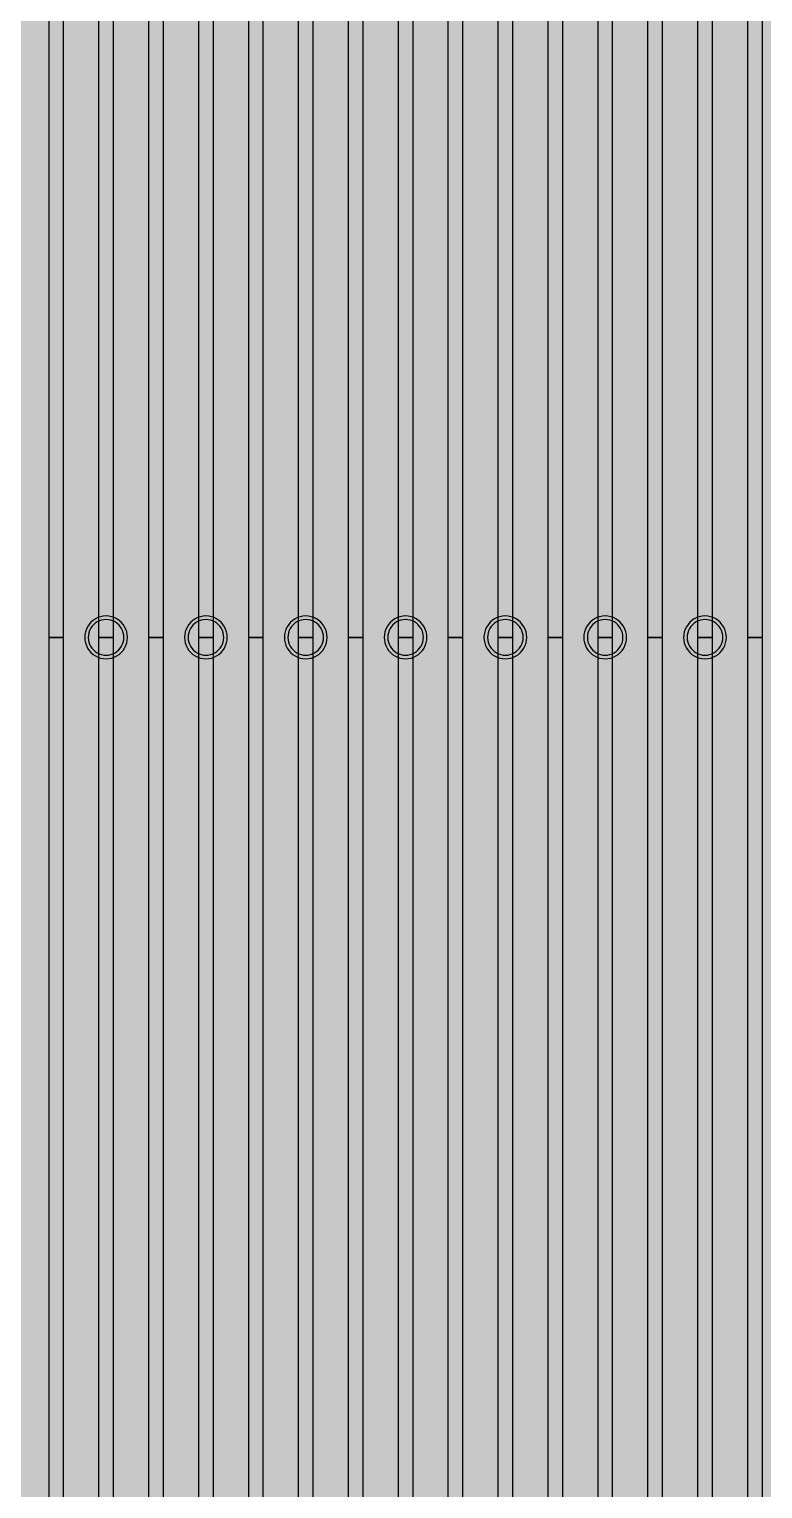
# Model space of a CAD drawing. Header units: metres. Extents: x -7231 to 10969, y -37556 to 1873.
# Drawn here: x 4108.7 to 4211.6, y -16751.3 to -16546.6 of the extents above; entities that cross this region are included whole.
import ezdxf

# ---------------------------------------------------------------- set-up
doc = ezdxf.new("R2010")
doc.units = ezdxf.units.M
for name, color, linetype in [('Metal1', 4, 'CONTINUOUS'), ('Metal2', 3, 'CONTINUOUS'), ('Polyimide', 7, 'CONTINUOUS')]:
    doc.layers.add(name, color=color, linetype=linetype)

msp = doc.modelspace()

# ---------------------------------------------------------------- hatches: boundary and pattern name
at = {"layer": 'Polyimide'}
msp.add_hatch(color=7, dxfattribs=at).paths.add_polyline_path([(4065.69, -468), (4066.67, -501.99), (4068.51, -535.99), (4071.41, -569.99), (4075.54, -603.99), (4081.04, -637.99), (4088.01, -671.99), (4096.52, -705.98), (4106.62, -739.98), (4118.33, -773.98), (4131.63, -807.98), (4146.49, -841.98), (4162.87, -875.98), (4180.68, -909.97), (4199.83, -943.97), (4220.22, -977.97), (4241.73, -1011.97), (4264.21, -1045.97), (4287.52, -1079.96), (4311.51, -1113.96), (4336.01, -1147.96), (4360.86, -1181.96), (4385.88, -1215.96), (4410.89, -1249.96), (4435.74, -1283.95), (4460.24, -1317.95), (4484.23, -1351.95), (4507.54, -1385.95), (4530.02, -1419.95), (4551.53, -1453.94), (4571.92, -1487.94), (4591.07, -1521.94), (4608.88, -1555.94), (4625.26, -1589.94), (4640.12, -1623.94), (4653.42, -1657.93), (4665.13, -1691.93), (4675.23, -1725.93), (4683.74, -1759.93), (4690.71, -1793.93), (4696.21, -1827.93), (4700.34, -1861.92), (4703.24, -1895.92), (4705.08, -1929.92), (4706.06, -1963.92), (4706.44, -1997.92), (4706.5, -2031.91), (4706.5, -4793.02), (4709.95, -4838.39), (4720.22, -4882.71), (4737.08, -4924.98), (4760.13, -4964.2), (4788.85, -4999.49), (4822.58, -5030.03), (4860.53, -5055.12), (4901.85, -5074.18), (4901.85, -5074.18), (4970.68, -5105.23), (5034.7, -5145.26), (5092.76, -5193.54), (5143.8, -5249.19), (5186.89, -5311.2), (5221.24, -5378.44), (5246.23, -5449.69), (5261.41, -5523.66), (5266.5, -5599), (5261.41, -5674.34), (5246.23, -5748.31), (5221.24, -5819.56), (5186.89, -5886.8), (5143.8, -5948.81), (5092.76, -6004.46), (5034.7, -6052.74), (4970.68, -6092.77), (4901.85, -6123.82), (4860.53, -6142.88), (4822.58, -6167.97), (4788.85, -6198.51), (4760.13, -6233.8), (4737.08, -6273.02), (4720.22, -6315.29), (4709.95, -6359.61), (4706.5, -6404.98), (4706.5, -9221.52), (4709.95, -9266.88), (4720.22, -9311.21), (4737.08, -9353.47), (4760.13, -9392.7), (4788.85, -9427.98), (4822.58, -9458.52), (4860.53, -9483.61), (4901.85, -9502.67), (4970.68, -9533.72), (5034.7, -9573.75), (5092.76, -9622.03), (5143.8, -9677.68), (5186.89, -9739.69), (5221.24, -9806.94), (5246.23, -9878.19), (5261.41, -9952.16), (5266.5, -10027.49), (5261.41, -10102.83), (5246.23, -10176.8), (5221.24, -10248.05), (5186.89, -10315.3), (5143.8, -10377.31), (5092.76, -10432.96), (5034.7, -10481.24), (4970.68, -10521.27), (4901.85, -10552.32), (4860.53, -10571.38), (4822.58, -10596.46), (4788.85, -10627), (4760.13, -10662.29), (4737.08, -10701.52), (4720.22, -10743.78), (4709.95, -10788.1), (4706.5, -10833.47), (4706.5, -13650.01), (4709.95, -13695.38), (4720.22, -13739.7), (4737.08, -13781.96), (4760.13, -13821.19), (4788.85, -13856.48), (4822.58, -13887.02), (4860.53, -13912.11), (4901.85, -13931.17), (4970.68, -13962.22), (5034.7, -14002.25), (5092.76, -14050.53), (5143.8, -14106.18), (5186.89, -14168.19), (5221.24, -14235.43), (5246.23, -14306.68), (5261.41, -14380.65), (5266.5, -14455.99), (5261.41, -14531.33), (5246.23, -14605.29), (5221.24, -14676.55), (5186.89, -14743.79), (5143.8, -14805.8), (5092.76, -14861.45), (5034.7, -14909.73), (4970.68, -14949.76), (4901.85, -14980.81), (4860.53, -14999.87), (4822.58, -15024.96), (4788.85, -15055.5), (4760.13, -15090.79), (4737.08, -15130.01), (4720.22, -15172.27), (4709.95, -15216.6), (4706.5, -15261.97), (4706.5, -15455.99), (4720.95, -15750.04), (4764.14, -16041.26), (4835.68, -16326.84), (4934.86, -16604.04), (5060.74, -16870.18), (5212.09, -17122.7), (5387.47, -17359.17), (5585.18, -17577.31), (5803.32, -17775.02), (6039.79, -17950.4), (6292.31, -18101.75), (6558.45, -18227.63), (6835.65, -18326.81), (7121.23, -18398.34), (7412.45, -18441.54), (7706.5, -18455.99), (9969.01, -18455.99), (10047.42, -18459.84), (10125.08, -18471.36), (10201.23, -18490.44), (10275.15, -18516.89), (10346.12, -18550.45), (10413.46, -18590.81), (10476.52, -18637.58), (10534.69, -18690.3), (10587.41, -18748.47), (10634.18, -18811.53), (10674.54, -18878.87), (10708.11, -18949.84), (10734.56, -19023.76), (10753.63, -19099.92), (10765.15, -19177.58), (10769.01, -19255.99), (10769.01, -20895.8), (10730.24, -20951.41), (10694.6, -21009.08), (10662.21, -21068.63), (10633.17, -21129.89), (10607.55, -21192.66), (10585.45, -21256.74), (10566.93, -21321.96), (10552.05, -21388.09), (10540.84, -21454.95), (10533.35, -21522.33), (10529.6, -21590.02), (10529.6, -21657.81), (10533.35, -21725.5), (10540.84, -21792.87), (10552.05, -21859.73), (10566.93, -21925.87), (10585.45, -21991.08), (10607.55, -22055.17), (10633.17, -22117.94), (10662.21, -22179.19), (10694.6, -22238.74), (10730.24, -22296.41), (10769.01, -22352.03), (10769.01, -32454.24), (10728.74, -32510.49), (10691.72, -32568.92), (10658.05, -32629.35), (10627.85, -32691.58), (10601.2, -32755.42), (10578.21, -32820.67), (10558.93, -32887.1), (10543.44, -32954.52), (10531.77, -33022.71), (10523.97, -33091.44), (10520.07, -33160.51), (10520.07, -33229.69), (10523.97, -33298.75), (10531.77, -33367.49), (10543.44, -33435.67), (10558.93, -33503.09), (10578.21, -33569.53), (10601.2, -33634.77), (10627.85, -33698.61), (10658.05, -33760.85), (10691.72, -33821.28), (10728.74, -33879.71), (10769.01, -33935.96), (10769.01, -36556), (10765.15, -36634.41), (10753.63, -36712.07), (10734.56, -36788.23), (10708.11, -36862.15), (10674.54, -36933.12), (10634.18, -37000.46), (10587.41, -37063.51), (10534.69, -37121.69), (10476.52, -37174.41), (10413.46, -37221.18), (10346.12, -37261.54), (10275.15, -37295.1), (10201.23, -37321.55), (10125.08, -37340.63), (10047.42, -37352.15), (9969.01, -37356), (-6231.01, -37356), (-6309.42, -37352.15), (-6387.08, -37340.63), (-6463.23, -37321.55), (-6537.15, -37295.1), (-6608.12, -37261.54), (-6675.46, -37221.18), (-6738.52, -37174.41), (-6796.69, -37121.69), (-6849.41, -37063.51), (-6896.18, -37000.46), (-6936.54, -36933.12), (-6970.11, -36862.15), (-6996.56, -36788.23), (-7015.63, -36712.07), (-7027.15, -36634.41), (-7031.01, -36556), (-7031.01, -33936), (-6990.74, -33879.75), (-6953.7, -33821.31), (-6920.03, -33760.88), (-6889.82, -33698.64), (-6863.18, -33634.8), (-6840.18, -33569.55), (-6820.9, -33503.11), (-6805.4, -33435.69), (-6793.74, -33367.49), (-6785.94, -33298.75), (-6782.03, -33229.68), (-6782.03, -33160.5), (-6785.94, -33091.43), (-6793.74, -33022.69), (-6805.4, -32954.5), (-6820.9, -32887.07), (-6840.18, -32820.63), (-6863.18, -32755.39), (-6889.82, -32691.54), (-6920.03, -32629.3), (-6953.7, -32568.87), (-6990.74, -32510.43), (-7031.01, -32454.18), (-7031.01, -22364.83), (-6990.74, -22308.58), (-6953.7, -22250.14), (-6920.03, -22189.71), (-6889.82, -22127.47), (-6863.18, -22063.62), (-6840.18, -21998.38), (-6820.9, -21931.94), (-6805.4, -21864.51), (-6793.74, -21796.32), (-6785.94, -21727.58), (-6782.03, -21658.51), (-6782.03, -21589.33), (-6785.94, -21520.26), (-6793.74, -21451.52), (-6805.4, -21383.32), (-6820.9, -21315.9), (-6840.18, -21249.46), (-6863.18, -21184.21), (-6889.82, -21120.37), (-6920.03, -21058.13), (-6953.7, -20997.7), (-6990.74, -20939.26), (-7031.01, -20883.01), (-7031.01, -19255.99), (-7027.15, -19177.58), (-7015.63, -19099.92), (-6996.56, -19023.76), (-6970.11, -18949.84), (-6936.54, -18878.87), (-6896.18, -18811.53), (-6849.41, -18748.47), (-6796.69, -18690.3), (-6738.52, -18637.58), (-6675.46, -18590.81), (-6608.12, -18550.45), (-6537.15, -18516.89), (-6463.23, -18490.44), (-6387.08, -18471.36), (-6309.42, -18459.84), (-6231.01, -18455.99), (-3968.5, -18455.99), (-3674.45, -18441.54), (-3383.23, -18398.34), (-3097.65, -18326.81), (-2820.45, -18227.63), (-2554.31, -18101.75), (-2301.79, -17950.4), (-2065.32, -17775.02), (-1847.18, -17577.31), (-1649.47, -17359.17), (-1474.09, -17122.7), (-1322.74, -16870.18), (-1196.86, -16604.04), (-1097.68, -16326.84), (-1026.14, -16041.26), (-982.95, -15750.04), (-968.5, -15455.99), (-968.5, -15261.97), (-971.95, -15216.6), (-982.22, -15172.27), (-999.08, -15130.01), (-1022.13, -15090.79), (-1050.85, -15055.5), (-1084.58, -15024.96), (-1122.53, -14999.87), (-1163.85, -14980.81), (-1232.68, -14949.76), (-1296.7, -14909.73), (-1354.76, -14861.45), (-1405.8, -14805.8), (-1448.89, -14743.79), (-1483.24, -14676.55), (-1508.23, -14605.29), (-1523.41, -14531.33), (-1528.5, -14455.99), (-1523.41, -14380.65), (-1508.23, -14306.68), (-1483.24, -14235.43), (-1448.89, -14168.19), (-1405.8, -14106.18), (-1354.76, -14050.53), (-1296.7, -14002.25), (-1232.68, -13962.22), (-1163.85, -13931.17), (-1122.53, -13912.11), (-1084.58, -13887.02), (-1050.85, -13856.48), (-1022.13, -13821.19), (-999.08, -13781.96), (-982.22, -13739.7), (-971.95, -13695.38), (-968.5, -13650.01), (-968.5, -12309.64), (-971.95, -12264.27), (-982.22, -12219.94), (-999.08, -12177.68), (-1022.13, -12138.46), (-1050.85, -12103.17), (-1084.58, -12072.63), (-1122.53, -12047.54), (-1163.85, -12028.48), (-1232.68, -11997.43), (-1296.7, -11957.4), (-1354.76, -11909.12), (-1405.8, -11853.47), (-1448.89, -11791.46), (-1483.24, -11724.22), (-1508.23, -11652.96), (-1523.41, -11579), (-1528.5, -11503.66), (-1523.41, -11428.32), (-1508.23, -11354.35), (-1483.24, -11283.1), (-1448.89, -11215.86), (-1405.8, -11153.85), (-1354.76, -11098.2), (-1296.7, -11049.92), (-1232.68, -11009.89), (-1163.85, -10978.84), (-1122.53, -10959.78), (-1084.58, -10934.69), (-1050.85, -10904.15), (-1022.13, -10868.86), (-999.08, -10829.63), (-982.22, -10787.37), (-971.95, -10743.05), (-968.5, -10697.68), (-968.5, -9357.31), (-971.95, -9311.94), (-982.22, -9267.62), (-999.08, -9225.35), (-1022.13, -9186.13), (-1050.85, -9150.84), (-1084.58, -9120.3), (-1122.53, -9095.21), (-1163.85, -9076.15), (-1163.85, -9076.15), (-1232.68, -9045.1), (-1296.7, -9005.07), (-1354.76, -8956.79), (-1405.8, -8901.14), (-1448.89, -8839.13), (-1483.24, -8771.89), (-1508.23, -8700.64), (-1523.41, -8626.67), (-1528.5, -8551.33), (-1523.41, -8475.99), (-1508.23, -8402.02), (-1483.24, -8330.77), (-1448.89, -8263.53), (-1405.8, -8201.52), (-1354.76, -8145.87), (-1296.7, -8097.59), (-1232.68, -8057.56), (-1163.85, -8026.51), (-1163.85, -8026.51), (-1122.53, -8007.45), (-1084.58, -7982.36), (-1050.85, -7951.82), (-1022.13, -7916.53), (-999.08, -7877.31), (-982.22, -7835.04), (-971.95, -7790.72), (-968.5, -7745.35), (-968.5, -6404.98), (-971.95, -6359.61), (-982.22, -6315.29), (-999.08, -6273.02), (-1022.13, -6233.8), (-1050.85, -6198.51), (-1084.58, -6167.97), (-1122.53, -6142.88), (-1163.85, -6123.82), (-1163.85, -6123.82), (-1232.68, -6092.77), (-1296.7, -6052.74), (-1354.76, -6004.46), (-1405.8, -5948.81), (-1448.89, -5886.8), (-1483.24, -5819.56), (-1508.23, -5748.31), (-1523.41, -5674.34), (-1528.5, -5599), (-1523.41, -5523.66), (-1508.23, -5449.69), (-1483.24, -5378.44), (-1448.89, -5311.2), (-1405.8, -5249.19), (-1354.76, -5193.54), (-1296.7, -5145.26), (-1232.68, -5105.23), (-1163.85, -5074.18), (-1163.85, -5074.18), (-1122.53, -5055.12), (-1084.58, -5030.03), (-1050.85, -4999.49), (-1022.13, -4964.2), (-999.08, -4924.98), (-982.22, -4882.71), (-971.95, -4838.39), (-968.5, -4793.02), (-968.5, -2031.91), (-968.44, -1997.92), (-968.06, -1963.92), (-967.05, -1929.92), (-965.18, -1895.92), (-962.22, -1861.92), (-958.01, -1827.93), (-952.41, -1793.93), (-945.31, -1759.93), (-936.64, -1725.93), (-926.35, -1691.93), (-914.43, -1657.93), (-900.88, -1623.94), (-885.74, -1589.94), (-869.05, -1555.94), (-850.91, -1521.94), (-831.4, -1487.94), (-810.63, -1453.94), (-788.72, -1419.95), (-765.82, -1385.95), (-742.07, -1351.95), (-717.63, -1317.95), (-692.67, -1283.95), (-667.36, -1249.96), (-641.88, -1215.96), (-616.39, -1181.96), (-591.08, -1147.96), (-566.12, -1113.96), (-541.68, -1079.96), (-517.93, -1045.97), (-495.03, -1011.97), (-473.12, -977.97), (-452.35, -943.97), (-432.84, -909.97), (-414.7, -875.98), (-398.01, -841.98), (-382.87, -807.98), (-369.32, -773.98), (-357.4, -739.98), (-347.11, -705.98), (-338.44, -671.99), (-331.34, -637.99), (-325.74, -603.99), (-321.53, -569.99), (-318.57, -535.99), (-316.7, -501.99), (-315.69, -468), (-315.31, -434), (-315.25, -400), (-315.25, 401), (-315.25, 451), (-315.25, 1644), (-270.25, 1644), (-270.03, 1637.13), (-269.35, 1630.29), (-268.23, 1623.52), (-266.67, 1616.82), (-264.68, 1610.25), (-262.26, 1603.82), (-259.42, 1597.56), (-256.18, 1591.5), (-252.55, 1585.67), (-248.55, 1580.08), (-244.19, 1574.77), (-239.5, 1569.75), (-234.48, 1565.06), (-229.17, 1560.7), (-223.58, 1556.7), (-217.75, 1553.07), (-211.69, 1549.83), (-205.43, 1546.99), (-199, 1544.57), (-192.43, 1542.58), (-185.73, 1541.02), (-178.96, 1539.9), (-172.12, 1539.22), (-165.25, 1539), (-158.38, 1539.22), (-151.54, 1539.9), (-144.77, 1541.02), (-138.07, 1542.58), (-131.5, 1544.57), (-125.07, 1546.99), (-118.81, 1549.83), (-112.75, 1553.07), (-106.92, 1556.7), (-101.33, 1560.7), (-96.02, 1565.06), (-91, 1569.75), (-86.31, 1574.77), (-81.95, 1580.08), (-77.95, 1585.67), (-74.32, 1591.5), (-71.08, 1597.56), (-68.24, 1603.82), (-65.82, 1610.25), (-63.83, 1616.82), (-62.27, 1623.52), (-61.15, 1630.29), (-60.47, 1637.13), (-60.25, 1644), (1853, 1644), (1853, 1573), (3815.25, 1573), (3815.46, 1579.54), (3816.11, 1586.05), (3817.17, 1592.51), (3818.66, 1598.88), (3820.56, 1605.14), (3822.86, 1611.27), (3825.56, 1617.23), (3828.65, 1623), (3832.1, 1628.56), (3835.91, 1633.88), (3840.07, 1638.93), (3844.54, 1643.71), (3849.32, 1648.18), (3854.37, 1652.34), (3859.69, 1656.15), (3865.25, 1659.6), (3871.02, 1662.69), (3876.98, 1665.39), (3883.11, 1667.69), (3889.37, 1669.59), (3895.74, 1671.08), (3902.2, 1672.14), (3908.71, 1672.79), (3915.25, 1673), (3921.79, 1672.79), (3928.3, 1672.14), (3934.76, 1671.08), (3941.13, 1669.59), (3947.39, 1667.69), (3953.52, 1665.39), (3959.48, 1662.69), (3965.25, 1659.6), (3970.81, 1656.15), (3976.13, 1652.34), (3981.18, 1648.18), (3985.96, 1643.71), (3990.43, 1638.93), (3994.59, 1633.88), (3998.4, 1628.56), (4001.85, 1623), (4004.94, 1617.23), (4007.64, 1611.27), (4009.94, 1605.14), (4011.84, 1598.88), (4013.33, 1592.51), (4014.39, 1586.05), (4015.04, 1579.54), (4015.25, 1573), (4065.25, 1573), (4065.25, 451), (4065.25, 401), (4065.25, -400), (4065.31, -434), (4065.69, -468)])

# ---------------------------------------------------------------- linework, layer by layer
at = {"layer": 'Metal1'}
for points in [[(4113.5, -2031.64), (4113.5, -16631.91), (4111.5, -16631.91), (4111.5, -2032.19)], [(4120.5, -2031.64), (4120.5, -16631.91), (4118.5, -16631.91), (4118.5, -2032.19)], [(4127.5, -2031.64), (4127.5, -16631.91), (4125.5, -16631.91), (4125.5, -2032.19)], [(4134.5, -2031.64), (4134.5, -16631.91), (4132.5, -16631.91), (4132.5, -2032.19)], [(4141.5, -2031.64), (4141.5, -16631.91), (4139.5, -16631.91), (4139.5, -2032.19)], [(4148.5, -2031.64), (4148.5, -16631.91), (4146.5, -16631.91), (4146.5, -2032.19)], [(4155.5, -2031.63), (4155.5, -16631.91), (4153.5, -16631.91), (4153.5, -2032.19)], [(4162.5, -2031.63), (4162.5, -16631.91), (4160.5, -16631.91), (4160.5, -2032.19)], [(4169.5, -2031.64), (4169.5, -16631.91), (4167.5, -16631.91), (4167.5, -2032.19)], [(4176.5, -2031.63), (4176.5, -16631.91), (4174.5, -16631.91), (4174.5, -2032.19)], [(4183.5, -2031.63), (4183.5, -16631.91), (4181.5, -16631.91), (4181.5, -2032.2)], [(4190.5, -2031.63), (4190.5, -16631.91), (4188.5, -16631.91), (4188.5, -2032.2)], [(4197.5, -2031.63), (4197.5, -16631.91), (4195.5, -16631.91), (4195.5, -2032.2)], [(4204.5, -2031.63), (4204.5, -16631.91), (4202.5, -16631.91), (4202.5, -2032.2)], [(4211.5, -2031.63), (4211.5, -16631.91), (4209.5, -16631.91), (4209.5, -2032.2)], [(3969.15, -17788.75), (3989.52, -17766.25), (4009.89, -17743.75), (4030.27, -17721.25), (4050.64, -17698.75), (4071.01, -17676.24), (4091.39, -17653.74), (4103.48, -17640.38), (4111.5, -17619.59), (4111.5, -16631.91), (4113.5, -16631.91), (4113.5, -17619.96), (4105.22, -17641.45), (4092.87, -17655.09), (4072.5, -17677.59), (4052.12, -17700.09), (4031.75, -17722.59), (4011.38, -17745.09), (3991, -17767.59), (3970.63, -17790.09)], [(3982.26, -17788.75), (4002.76, -17766.25), (4023.26, -17743.74), (4043.76, -17721.24), (4064.26, -17698.74), (4084.76, -17676.24), (4105.26, -17653.74), (4117.43, -17640.38), (4125.5, -17619.55), (4125.5, -16631.91), (4127.5, -16631.91), (4127.5, -17619.93), (4119.17, -17641.45), (4106.74, -17655.09), (4086.24, -17677.59), (4065.74, -17700.09), (4045.24, -17722.59), (4024.74, -17745.09), (4004.24, -17767.59), (3983.74, -17790.09)], [(3995.37, -17788.74), (4016, -17766.24), (4036.63, -17743.74), (4057.25, -17721.24), (4077.88, -17698.74), (4098.51, -17676.24), (4119.14, -17653.74), (4131.39, -17640.38), (4139.5, -17619.52), (4139.5, -16631.91), (4141.5, -16631.91), (4141.5, -17619.89), (4133.11, -17641.45), (4120.61, -17655.09), (4099.98, -17677.59), (4079.36, -17700.09), (4058.73, -17722.59), (4038.1, -17745.09), (4017.47, -17767.59), (3996.85, -17790.1)], [(4008.49, -17788.74), (4029.24, -17766.24), (4049.99, -17743.74), (4070.75, -17721.24), (4091.5, -17698.74), (4112.26, -17676.24), (4133.01, -17653.74), (4145.34, -17640.38), (4153.5, -17619.48), (4153.5, -16631.91), (4155.5, -16631.91), (4155.5, -17619.86), (4147.06, -17641.45), (4134.48, -17655.09), (4113.73, -17677.59), (4092.97, -17700.09), (4072.22, -17722.6), (4051.46, -17745.1), (4030.71, -17767.6), (4009.96, -17790.1)], [(4021.6, -17788.74), (4042.48, -17766.24), (4063.36, -17743.74), (4084.24, -17721.24), (4105.12, -17698.74), (4126, -17676.24), (4146.89, -17653.74), (4159.29, -17640.37), (4167.5, -17619.45), (4167.5, -16631.91), (4169.5, -16631.91), (4169.5, -17619.83), (4161.01, -17641.46), (4148.35, -17655.1), (4127.47, -17677.6), (4106.59, -17700.1), (4085.71, -17722.6), (4064.83, -17745.1), (4043.94, -17767.6), (4023.06, -17790.1)], [(4034.71, -17788.74), (4055.72, -17766.24), (4076.73, -17743.74), (4097.73, -17721.23), (4118.74, -17698.73), (4139.75, -17676.23), (4160.76, -17653.73), (4173.24, -17640.37), (4181.5, -17619.41), (4181.5, -16631.91), (4183.5, -16631.91), (4183.5, -17619.79), (4174.96, -17641.46), (4162.22, -17655.1), (4141.21, -17677.6), (4120.21, -17700.1), (4099.2, -17722.6), (4078.19, -17745.1), (4057.18, -17767.6), (4036.17, -17790.1)], [(4047.82, -17788.73), (4068.96, -17766.23), (4090.09, -17743.73), (4111.23, -17721.23), (4132.36, -17698.73), (4153.5, -17676.23), (4174.64, -17653.73), (4187.19, -17640.37), (4195.5, -17619.38), (4195.5, -16631.91), (4197.5, -16631.91), (4197.5, -17619.76), (4188.91, -17641.46), (4176.09, -17655.1), (4154.96, -17677.6), (4133.82, -17700.1), (4112.69, -17722.6), (4091.55, -17745.1), (4070.41, -17767.6), (4049.28, -17790.1)], [(4060.93, -17788.73), (4082.2, -17766.23), (4103.46, -17743.73), (4124.72, -17721.23), (4145.98, -17698.73), (4167.25, -17676.23), (4188.51, -17653.73), (4201.14, -17640.37), (4209.5, -17619.34), (4209.5, -16631.91), (4211.5, -16631.91), (4211.5, -17619.72), (4202.85, -17641.46), (4189.96, -17655.1), (4168.7, -17677.6), (4147.44, -17700.1), (4126.18, -17722.6), (4104.91, -17745.1), (4083.65, -17767.61), (4062.39, -17790.11)]]:
    msp.add_lwpolyline(points, dxfattribs=at)
for points in [[(4122.5, -16631.91), (4122.47, -16631.52), (4122.4, -16631.14), (4122.27, -16630.77), (4122.1, -16630.41), (4121.88, -16630.09), (4121.62, -16629.79), (4121.33, -16629.53), (4121, -16629.32), (4120.65, -16629.14), (4120.28, -16629.02), (4119.89, -16628.94), (4119.5, -16628.91), (4119.11, -16628.94), (4118.72, -16629.02), (4118.35, -16629.14), (4118, -16629.32), (4117.67, -16629.53), (4117.38, -16629.79), (4117.12, -16630.09), (4116.9, -16630.41), (4116.73, -16630.77), (4116.6, -16631.14), (4116.53, -16631.52), (4116.5, -16631.91), (4116.53, -16632.31), (4116.6, -16632.69), (4116.73, -16633.06), (4116.9, -16633.41), (4117.12, -16633.74), (4117.38, -16634.04), (4117.67, -16634.29), (4118, -16634.51), (4118.35, -16634.69), (4118.72, -16634.81), (4119.11, -16634.89), (4119.5, -16634.91), (4119.89, -16634.89), (4120.28, -16634.81), (4120.65, -16634.69), (4121, -16634.51), (4121.33, -16634.29), (4121.62, -16634.04), (4121.88, -16633.74), (4122.1, -16633.41), (4122.27, -16633.06), (4122.4, -16632.69), (4122.47, -16632.31), (4122.5, -16631.91)], [(4136.5, -16631.91), (4136.47, -16631.52), (4136.4, -16631.14), (4136.27, -16630.77), (4136.1, -16630.41), (4135.88, -16630.09), (4135.62, -16629.79), (4135.33, -16629.53), (4135, -16629.32), (4134.65, -16629.14), (4134.28, -16629.02), (4133.89, -16628.94), (4133.5, -16628.91), (4133.11, -16628.94), (4132.72, -16629.02), (4132.35, -16629.14), (4132, -16629.32), (4131.67, -16629.53), (4131.38, -16629.79), (4131.12, -16630.09), (4130.9, -16630.41), (4130.73, -16630.77), (4130.6, -16631.14), (4130.53, -16631.52), (4130.5, -16631.91), (4130.53, -16632.31), (4130.6, -16632.69), (4130.73, -16633.06), (4130.9, -16633.41), (4131.12, -16633.74), (4131.38, -16634.04), (4131.67, -16634.29), (4132, -16634.51), (4132.35, -16634.69), (4132.72, -16634.81), (4133.11, -16634.89), (4133.5, -16634.91), (4133.89, -16634.89), (4134.28, -16634.81), (4134.65, -16634.69), (4135, -16634.51), (4135.33, -16634.29), (4135.62, -16634.04), (4135.88, -16633.74), (4136.1, -16633.41), (4136.27, -16633.06), (4136.4, -16632.69), (4136.47, -16632.31), (4136.5, -16631.91)], [(4150.5, -16631.91), (4150.47, -16631.52), (4150.4, -16631.14), (4150.27, -16630.77), (4150.1, -16630.41), (4149.88, -16630.09), (4149.62, -16629.79), (4149.33, -16629.53), (4149, -16629.32), (4148.65, -16629.14), (4148.28, -16629.02), (4147.89, -16628.94), (4147.5, -16628.91), (4147.11, -16628.94), (4146.72, -16629.02), (4146.35, -16629.14), (4146, -16629.32), (4145.67, -16629.53), (4145.38, -16629.79), (4145.12, -16630.09), (4144.9, -16630.41), (4144.73, -16630.77), (4144.6, -16631.14), (4144.53, -16631.52), (4144.5, -16631.91), (4144.53, -16632.31), (4144.6, -16632.69), (4144.73, -16633.06), (4144.9, -16633.41), (4145.12, -16633.74), (4145.38, -16634.04), (4145.67, -16634.29), (4146, -16634.51), (4146.35, -16634.69), (4146.72, -16634.81), (4147.11, -16634.89), (4147.5, -16634.91), (4147.89, -16634.89), (4148.28, -16634.81), (4148.65, -16634.69), (4149, -16634.51), (4149.33, -16634.29), (4149.62, -16634.04), (4149.88, -16633.74), (4150.1, -16633.41), (4150.27, -16633.06), (4150.4, -16632.69), (4150.47, -16632.31), (4150.5, -16631.91)], [(4164.5, -16631.91), (4164.47, -16631.52), (4164.4, -16631.14), (4164.27, -16630.77), (4164.1, -16630.41), (4163.88, -16630.09), (4163.62, -16629.79), (4163.33, -16629.53), (4163, -16629.32), (4162.65, -16629.14), (4162.28, -16629.02), (4161.89, -16628.94), (4161.5, -16628.91), (4161.11, -16628.94), (4160.72, -16629.02), (4160.35, -16629.14), (4160, -16629.32), (4159.67, -16629.53), (4159.38, -16629.79), (4159.12, -16630.09), (4158.9, -16630.41), (4158.73, -16630.77), (4158.6, -16631.14), (4158.53, -16631.52), (4158.5, -16631.91), (4158.53, -16632.31), (4158.6, -16632.69), (4158.73, -16633.06), (4158.9, -16633.41), (4159.12, -16633.74), (4159.38, -16634.04), (4159.67, -16634.29), (4160, -16634.51), (4160.35, -16634.69), (4160.72, -16634.81), (4161.11, -16634.89), (4161.5, -16634.91), (4161.89, -16634.89), (4162.28, -16634.81), (4162.65, -16634.69), (4163, -16634.51), (4163.33, -16634.29), (4163.62, -16634.04), (4163.88, -16633.74), (4164.1, -16633.41), (4164.27, -16633.06), (4164.4, -16632.69), (4164.47, -16632.31), (4164.5, -16631.91)], [(4178.5, -16631.91), (4178.47, -16631.52), (4178.4, -16631.14), (4178.27, -16630.77), (4178.1, -16630.41), (4177.88, -16630.09), (4177.62, -16629.79), (4177.33, -16629.53), (4177, -16629.32), (4176.65, -16629.14), (4176.28, -16629.02), (4175.89, -16628.94), (4175.5, -16628.91), (4175.11, -16628.94), (4174.72, -16629.02), (4174.35, -16629.14), (4174, -16629.32), (4173.67, -16629.53), (4173.38, -16629.79), (4173.12, -16630.09), (4172.9, -16630.41), (4172.73, -16630.77), (4172.6, -16631.14), (4172.53, -16631.52), (4172.5, -16631.91), (4172.53, -16632.31), (4172.6, -16632.69), (4172.73, -16633.06), (4172.9, -16633.41), (4173.12, -16633.74), (4173.38, -16634.04), (4173.67, -16634.29), (4174, -16634.51), (4174.35, -16634.69), (4174.72, -16634.81), (4175.11, -16634.89), (4175.5, -16634.91), (4175.89, -16634.89), (4176.28, -16634.81), (4176.65, -16634.69), (4177, -16634.51), (4177.33, -16634.29), (4177.62, -16634.04), (4177.88, -16633.74), (4178.1, -16633.41), (4178.27, -16633.06), (4178.4, -16632.69), (4178.47, -16632.31), (4178.5, -16631.91)], [(4192.5, -16631.91), (4192.47, -16631.52), (4192.4, -16631.14), (4192.27, -16630.77), (4192.1, -16630.41), (4191.88, -16630.09), (4191.62, -16629.79), (4191.33, -16629.53), (4191, -16629.32), (4190.65, -16629.14), (4190.28, -16629.02), (4189.89, -16628.94), (4189.5, -16628.91), (4189.11, -16628.94), (4188.72, -16629.02), (4188.35, -16629.14), (4188, -16629.32), (4187.67, -16629.53), (4187.38, -16629.79), (4187.12, -16630.09), (4186.9, -16630.41), (4186.73, -16630.77), (4186.6, -16631.14), (4186.53, -16631.52), (4186.5, -16631.91), (4186.53, -16632.31), (4186.6, -16632.69), (4186.73, -16633.06), (4186.9, -16633.41), (4187.12, -16633.74), (4187.38, -16634.04), (4187.67, -16634.29), (4188, -16634.51), (4188.35, -16634.69), (4188.72, -16634.81), (4189.11, -16634.89), (4189.5, -16634.91), (4189.89, -16634.89), (4190.28, -16634.81), (4190.65, -16634.69), (4191, -16634.51), (4191.33, -16634.29), (4191.62, -16634.04), (4191.88, -16633.74), (4192.1, -16633.41), (4192.27, -16633.06), (4192.4, -16632.69), (4192.47, -16632.31), (4192.5, -16631.91)], [(4206.5, -16631.91), (4206.47, -16631.52), (4206.4, -16631.14), (4206.27, -16630.77), (4206.1, -16630.41), (4205.88, -16630.09), (4205.62, -16629.79), (4205.33, -16629.53), (4205, -16629.32), (4204.65, -16629.14), (4204.28, -16629.02), (4203.89, -16628.94), (4203.5, -16628.91), (4203.11, -16628.94), (4202.72, -16629.02), (4202.35, -16629.14), (4202, -16629.32), (4201.67, -16629.53), (4201.38, -16629.79), (4201.12, -16630.09), (4200.9, -16630.41), (4200.73, -16630.77), (4200.6, -16631.14), (4200.53, -16631.52), (4200.5, -16631.91), (4200.53, -16632.31), (4200.6, -16632.69), (4200.73, -16633.06), (4200.9, -16633.41), (4201.12, -16633.74), (4201.38, -16634.04), (4201.67, -16634.29), (4202, -16634.51), (4202.35, -16634.69), (4202.72, -16634.81), (4203.11, -16634.89), (4203.5, -16634.91), (4203.89, -16634.89), (4204.28, -16634.81), (4204.65, -16634.69), (4205, -16634.51), (4205.33, -16634.29), (4205.62, -16634.04), (4205.88, -16633.74), (4206.1, -16633.41), (4206.27, -16633.06), (4206.4, -16632.69), (4206.47, -16632.31), (4206.5, -16631.91)]]:
    msp.add_lwpolyline(points, close=True, dxfattribs=at)
at = {"layer": 'Metal2'}
for points in [[(4122.5, -16631.91), (4122.47, -16631.52), (4122.4, -16631.14), (4122.27, -16630.77), (4122.1, -16630.41), (4121.88, -16630.09), (4121.62, -16629.79), (4121.33, -16629.53), (4121, -16629.32), (4120.65, -16629.14), (4120.28, -16629.02), (4119.89, -16628.94), (4119.5, -16628.91), (4119.11, -16628.94), (4118.72, -16629.02), (4118.35, -16629.14), (4118, -16629.32), (4117.67, -16629.53), (4117.38, -16629.79), (4117.12, -16630.09), (4116.9, -16630.41), (4116.73, -16630.77), (4116.6, -16631.14), (4116.53, -16631.52), (4116.5, -16631.91), (4116.53, -16632.31), (4116.6, -16632.69), (4116.73, -16633.06), (4116.9, -16633.41), (4117.12, -16633.74), (4117.38, -16634.04), (4117.67, -16634.29), (4118, -16634.51), (4118.35, -16634.69), (4118.72, -16634.81), (4119.11, -16634.89), (4119.5, -16634.91), (4119.89, -16634.89), (4120.28, -16634.81), (4120.65, -16634.69), (4121, -16634.51), (4121.33, -16634.29), (4121.62, -16634.04), (4121.88, -16633.74), (4122.1, -16633.41), (4122.27, -16633.06), (4122.4, -16632.69), (4122.47, -16632.31), (4122.5, -16631.91)], [(4136.5, -16631.91), (4136.47, -16631.52), (4136.4, -16631.14), (4136.27, -16630.77), (4136.1, -16630.41), (4135.88, -16630.09), (4135.62, -16629.79), (4135.33, -16629.53), (4135, -16629.32), (4134.65, -16629.14), (4134.28, -16629.02), (4133.89, -16628.94), (4133.5, -16628.91), (4133.11, -16628.94), (4132.72, -16629.02), (4132.35, -16629.14), (4132, -16629.32), (4131.67, -16629.53), (4131.38, -16629.79), (4131.12, -16630.09), (4130.9, -16630.41), (4130.73, -16630.77), (4130.6, -16631.14), (4130.53, -16631.52), (4130.5, -16631.91), (4130.53, -16632.31), (4130.6, -16632.69), (4130.73, -16633.06), (4130.9, -16633.41), (4131.12, -16633.74), (4131.38, -16634.04), (4131.67, -16634.29), (4132, -16634.51), (4132.35, -16634.69), (4132.72, -16634.81), (4133.11, -16634.89), (4133.5, -16634.91), (4133.89, -16634.89), (4134.28, -16634.81), (4134.65, -16634.69), (4135, -16634.51), (4135.33, -16634.29), (4135.62, -16634.04), (4135.88, -16633.74), (4136.1, -16633.41), (4136.27, -16633.06), (4136.4, -16632.69), (4136.47, -16632.31), (4136.5, -16631.91)], [(4150.5, -16631.91), (4150.47, -16631.52), (4150.4, -16631.14), (4150.27, -16630.77), (4150.1, -16630.41), (4149.88, -16630.09), (4149.62, -16629.79), (4149.33, -16629.53), (4149, -16629.32), (4148.65, -16629.14), (4148.28, -16629.02), (4147.89, -16628.94), (4147.5, -16628.91), (4147.11, -16628.94), (4146.72, -16629.02), (4146.35, -16629.14), (4146, -16629.32), (4145.67, -16629.53), (4145.38, -16629.79), (4145.12, -16630.09), (4144.9, -16630.41), (4144.73, -16630.77), (4144.6, -16631.14), (4144.53, -16631.52), (4144.5, -16631.91), (4144.53, -16632.31), (4144.6, -16632.69), (4144.73, -16633.06), (4144.9, -16633.41), (4145.12, -16633.74), (4145.38, -16634.04), (4145.67, -16634.29), (4146, -16634.51), (4146.35, -16634.69), (4146.72, -16634.81), (4147.11, -16634.89), (4147.5, -16634.91), (4147.89, -16634.89), (4148.28, -16634.81), (4148.65, -16634.69), (4149, -16634.51), (4149.33, -16634.29), (4149.62, -16634.04), (4149.88, -16633.74), (4150.1, -16633.41), (4150.27, -16633.06), (4150.4, -16632.69), (4150.47, -16632.31), (4150.5, -16631.91)], [(4164.5, -16631.91), (4164.47, -16631.52), (4164.4, -16631.14), (4164.27, -16630.77), (4164.1, -16630.41), (4163.88, -16630.09), (4163.62, -16629.79), (4163.33, -16629.53), (4163, -16629.32), (4162.65, -16629.14), (4162.28, -16629.02), (4161.89, -16628.94), (4161.5, -16628.91), (4161.11, -16628.94), (4160.72, -16629.02), (4160.35, -16629.14), (4160, -16629.32), (4159.67, -16629.53), (4159.38, -16629.79), (4159.12, -16630.09), (4158.9, -16630.41), (4158.73, -16630.77), (4158.6, -16631.14), (4158.53, -16631.52), (4158.5, -16631.91), (4158.53, -16632.31), (4158.6, -16632.69), (4158.73, -16633.06), (4158.9, -16633.41), (4159.12, -16633.74), (4159.38, -16634.04), (4159.67, -16634.29), (4160, -16634.51), (4160.35, -16634.69), (4160.72, -16634.81), (4161.11, -16634.89), (4161.5, -16634.91), (4161.89, -16634.89), (4162.28, -16634.81), (4162.65, -16634.69), (4163, -16634.51), (4163.33, -16634.29), (4163.62, -16634.04), (4163.88, -16633.74), (4164.1, -16633.41), (4164.27, -16633.06), (4164.4, -16632.69), (4164.47, -16632.31), (4164.5, -16631.91)], [(4178.5, -16631.91), (4178.47, -16631.52), (4178.4, -16631.14), (4178.27, -16630.77), (4178.1, -16630.41), (4177.88, -16630.09), (4177.62, -16629.79), (4177.33, -16629.53), (4177, -16629.32), (4176.65, -16629.14), (4176.28, -16629.02), (4175.89, -16628.94), (4175.5, -16628.91), (4175.11, -16628.94), (4174.72, -16629.02), (4174.35, -16629.14), (4174, -16629.32), (4173.67, -16629.53), (4173.38, -16629.79), (4173.12, -16630.09), (4172.9, -16630.41), (4172.73, -16630.77), (4172.6, -16631.14), (4172.53, -16631.52), (4172.5, -16631.91), (4172.53, -16632.31), (4172.6, -16632.69), (4172.73, -16633.06), (4172.9, -16633.41), (4173.12, -16633.74), (4173.38, -16634.04), (4173.67, -16634.29), (4174, -16634.51), (4174.35, -16634.69), (4174.72, -16634.81), (4175.11, -16634.89), (4175.5, -16634.91), (4175.89, -16634.89), (4176.28, -16634.81), (4176.65, -16634.69), (4177, -16634.51), (4177.33, -16634.29), (4177.62, -16634.04), (4177.88, -16633.74), (4178.1, -16633.41), (4178.27, -16633.06), (4178.4, -16632.69), (4178.47, -16632.31), (4178.5, -16631.91)], [(4192.5, -16631.91), (4192.47, -16631.52), (4192.4, -16631.14), (4192.27, -16630.77), (4192.1, -16630.41), (4191.88, -16630.09), (4191.62, -16629.79), (4191.33, -16629.53), (4191, -16629.32), (4190.65, -16629.14), (4190.28, -16629.02), (4189.89, -16628.94), (4189.5, -16628.91), (4189.11, -16628.94), (4188.72, -16629.02), (4188.35, -16629.14), (4188, -16629.32), (4187.67, -16629.53), (4187.38, -16629.79), (4187.12, -16630.09), (4186.9, -16630.41), (4186.73, -16630.77), (4186.6, -16631.14), (4186.53, -16631.52), (4186.5, -16631.91), (4186.53, -16632.31), (4186.6, -16632.69), (4186.73, -16633.06), (4186.9, -16633.41), (4187.12, -16633.74), (4187.38, -16634.04), (4187.67, -16634.29), (4188, -16634.51), (4188.35, -16634.69), (4188.72, -16634.81), (4189.11, -16634.89), (4189.5, -16634.91), (4189.89, -16634.89), (4190.28, -16634.81), (4190.65, -16634.69), (4191, -16634.51), (4191.33, -16634.29), (4191.62, -16634.04), (4191.88, -16633.74), (4192.1, -16633.41), (4192.27, -16633.06), (4192.4, -16632.69), (4192.47, -16632.31), (4192.5, -16631.91)], [(4206.5, -16631.91), (4206.47, -16631.52), (4206.4, -16631.14), (4206.27, -16630.77), (4206.1, -16630.41), (4205.88, -16630.09), (4205.62, -16629.79), (4205.33, -16629.53), (4205, -16629.32), (4204.65, -16629.14), (4204.28, -16629.02), (4203.89, -16628.94), (4203.5, -16628.91), (4203.11, -16628.94), (4202.72, -16629.02), (4202.35, -16629.14), (4202, -16629.32), (4201.67, -16629.53), (4201.38, -16629.79), (4201.12, -16630.09), (4200.9, -16630.41), (4200.73, -16630.77), (4200.6, -16631.14), (4200.53, -16631.52), (4200.5, -16631.91), (4200.53, -16632.31), (4200.6, -16632.69), (4200.73, -16633.06), (4200.9, -16633.41), (4201.12, -16633.74), (4201.38, -16634.04), (4201.67, -16634.29), (4202, -16634.51), (4202.35, -16634.69), (4202.72, -16634.81), (4203.11, -16634.89), (4203.5, -16634.91), (4203.89, -16634.89), (4204.28, -16634.81), (4204.65, -16634.69), (4205, -16634.51), (4205.33, -16634.29), (4205.62, -16634.04), (4205.88, -16633.74), (4206.1, -16633.41), (4206.27, -16633.06), (4206.4, -16632.69), (4206.47, -16632.31), (4206.5, -16631.91)]]:
    msp.add_lwpolyline(points, close=True, dxfattribs=at)
for points in [[(3975.7, -17788.75), (3996.14, -17766.25), (4016.58, -17743.75), (4037.01, -17721.25), (4057.45, -17698.74), (4077.89, -17676.24), (4098.32, -17653.74), (4110.46, -17640.38), (4118.5, -17619.57), (4118.5, -16631.91), (4120.5, -16631.91), (4120.5, -17619.94), (4112.19, -17641.45), (4099.8, -17655.09), (4079.37, -17677.59), (4058.93, -17700.09), (4038.49, -17722.59), (4018.06, -17745.09), (3997.62, -17767.59), (3977.19, -17790.09)], [(3988.82, -17788.74), (4009.38, -17766.24), (4029.94, -17743.74), (4050.51, -17721.24), (4071.07, -17698.74), (4091.63, -17676.24), (4112.2, -17653.74), (4124.41, -17640.38), (4132.5, -17619.53), (4132.5, -16631.91), (4134.5, -16631.91), (4134.5, -17619.91), (4126.14, -17641.45), (4113.67, -17655.09), (4093.11, -17677.59), (4072.55, -17700.09), (4051.98, -17722.59), (4031.42, -17745.09), (4010.86, -17767.59), (3990.29, -17790.09)], [(4001.93, -17788.74), (4022.62, -17766.24), (4043.31, -17743.74), (4064, -17721.24), (4084.69, -17698.74), (4105.38, -17676.24), (4126.07, -17653.74), (4138.36, -17640.38), (4146.5, -17619.5), (4146.5, -16631.91), (4148.5, -16631.91), (4148.5, -17619.88), (4140.09, -17641.45), (4127.55, -17655.09), (4106.85, -17677.59), (4086.16, -17700.09), (4065.47, -17722.59), (4044.78, -17745.09), (4024.09, -17767.6), (4003.4, -17790.1)], [(4015.04, -17788.74), (4035.86, -17766.24), (4056.68, -17743.74), (4077.49, -17721.24), (4098.31, -17698.74), (4119.13, -17676.24), (4139.95, -17653.74), (4152.31, -17640.37), (4160.5, -17619.46), (4160.5, -16631.91), (4162.5, -16631.91), (4162.5, -17619.84), (4154.04, -17641.46), (4141.42, -17655.09), (4120.6, -17677.6), (4099.78, -17700.1), (4078.96, -17722.6), (4058.14, -17745.1), (4037.33, -17767.6), (4016.51, -17790.1)], [(4028.15, -17788.74), (4049.1, -17766.24), (4070.04, -17743.74), (4090.99, -17721.24), (4111.93, -17698.74), (4132.88, -17676.23), (4153.82, -17653.73), (4166.26, -17640.37), (4174.5, -17619.43), (4174.5, -16631.91), (4176.5, -16631.91), (4176.5, -17619.81), (4167.98, -17641.46), (4155.29, -17655.1), (4134.34, -17677.6), (4113.4, -17700.1), (4092.45, -17722.6), (4071.51, -17745.1), (4050.56, -17767.6), (4029.62, -17790.1)], [(4041.27, -17788.74), (4062.34, -17766.24), (4083.41, -17743.73), (4104.48, -17721.23), (4125.55, -17698.73), (4146.63, -17676.23), (4167.7, -17653.73), (4180.21, -17640.37), (4188.5, -17619.39), (4188.5, -16631.91), (4190.5, -16631.91), (4190.5, -17619.77), (4181.93, -17641.46), (4169.16, -17655.1), (4148.09, -17677.6), (4127.01, -17700.1), (4105.94, -17722.6), (4084.87, -17745.1), (4063.8, -17767.6), (4042.73, -17790.1)], [(4054.38, -17788.73), (4075.58, -17766.23), (4096.78, -17743.73), (4117.98, -17721.23), (4139.17, -17698.73), (4160.37, -17676.23), (4181.57, -17653.73), (4194.16, -17640.37), (4202.5, -17619.36), (4202.5, -16631.91), (4204.5, -16631.91), (4204.5, -17619.74), (4195.88, -17641.46), (4183.03, -17655.1), (4161.83, -17677.6), (4140.63, -17700.1), (4119.43, -17722.6), (4098.23, -17745.1), (4077.03, -17767.6), (4055.83, -17790.11)]]:
    msp.add_lwpolyline(points, dxfattribs=at)
at = {"layer": 'Via'}
for points in [[(4122, -16631.91), (4121.98, -16631.59), (4121.91, -16631.27), (4121.81, -16630.96), (4121.67, -16630.66), (4121.48, -16630.39), (4121.27, -16630.15), (4121.02, -16629.93), (4120.75, -16629.75), (4120.46, -16629.6), (4120.15, -16629.5), (4119.83, -16629.44), (4119.5, -16629.41), (4119.17, -16629.44), (4118.85, -16629.5), (4118.54, -16629.6), (4118.25, -16629.75), (4117.98, -16629.93), (4117.73, -16630.15), (4117.52, -16630.39), (4117.33, -16630.66), (4117.19, -16630.96), (4117.09, -16631.27), (4117.02, -16631.59), (4117, -16631.91), (4117.02, -16632.24), (4117.09, -16632.56), (4117.19, -16632.87), (4117.33, -16633.16), (4117.52, -16633.44), (4117.73, -16633.68), (4117.98, -16633.9), (4118.25, -16634.08), (4118.54, -16634.22), (4118.85, -16634.33), (4119.17, -16634.39), (4119.5, -16634.41), (4119.83, -16634.39), (4120.15, -16634.33), (4120.46, -16634.22), (4120.75, -16634.08), (4121.02, -16633.9), (4121.27, -16633.68), (4121.48, -16633.44), (4121.67, -16633.16), (4121.81, -16632.87), (4121.91, -16632.56), (4121.98, -16632.24), (4122, -16631.91)], [(4136, -16631.91), (4135.98, -16631.59), (4135.91, -16631.27), (4135.81, -16630.96), (4135.67, -16630.66), (4135.48, -16630.39), (4135.27, -16630.15), (4135.02, -16629.93), (4134.75, -16629.75), (4134.46, -16629.6), (4134.15, -16629.5), (4133.83, -16629.44), (4133.5, -16629.41), (4133.17, -16629.44), (4132.85, -16629.5), (4132.54, -16629.6), (4132.25, -16629.75), (4131.98, -16629.93), (4131.73, -16630.15), (4131.52, -16630.39), (4131.33, -16630.66), (4131.19, -16630.96), (4131.09, -16631.27), (4131.02, -16631.59), (4131, -16631.91), (4131.02, -16632.24), (4131.09, -16632.56), (4131.19, -16632.87), (4131.33, -16633.16), (4131.52, -16633.44), (4131.73, -16633.68), (4131.98, -16633.9), (4132.25, -16634.08), (4132.54, -16634.22), (4132.85, -16634.33), (4133.17, -16634.39), (4133.5, -16634.41), (4133.83, -16634.39), (4134.15, -16634.33), (4134.46, -16634.22), (4134.75, -16634.08), (4135.02, -16633.9), (4135.27, -16633.68), (4135.48, -16633.44), (4135.67, -16633.16), (4135.81, -16632.87), (4135.91, -16632.56), (4135.98, -16632.24), (4136, -16631.91)], [(4150, -16631.91), (4149.98, -16631.59), (4149.91, -16631.27), (4149.81, -16630.96), (4149.67, -16630.66), (4149.48, -16630.39), (4149.27, -16630.15), (4149.02, -16629.93), (4148.75, -16629.75), (4148.46, -16629.6), (4148.15, -16629.5), (4147.83, -16629.44), (4147.5, -16629.41), (4147.17, -16629.44), (4146.85, -16629.5), (4146.54, -16629.6), (4146.25, -16629.75), (4145.98, -16629.93), (4145.73, -16630.15), (4145.52, -16630.39), (4145.33, -16630.66), (4145.19, -16630.96), (4145.09, -16631.27), (4145.02, -16631.59), (4145, -16631.91), (4145.02, -16632.24), (4145.09, -16632.56), (4145.19, -16632.87), (4145.33, -16633.16), (4145.52, -16633.44), (4145.73, -16633.68), (4145.98, -16633.9), (4146.25, -16634.08), (4146.54, -16634.22), (4146.85, -16634.33), (4147.17, -16634.39), (4147.5, -16634.41), (4147.83, -16634.39), (4148.15, -16634.33), (4148.46, -16634.22), (4148.75, -16634.08), (4149.02, -16633.9), (4149.27, -16633.68), (4149.48, -16633.44), (4149.67, -16633.16), (4149.81, -16632.87), (4149.91, -16632.56), (4149.98, -16632.24), (4150, -16631.91)], [(4164, -16631.91), (4163.98, -16631.59), (4163.91, -16631.27), (4163.81, -16630.96), (4163.67, -16630.66), (4163.48, -16630.39), (4163.27, -16630.15), (4163.02, -16629.93), (4162.75, -16629.75), (4162.46, -16629.6), (4162.15, -16629.5), (4161.83, -16629.44), (4161.5, -16629.41), (4161.17, -16629.44), (4160.85, -16629.5), (4160.54, -16629.6), (4160.25, -16629.75), (4159.98, -16629.93), (4159.73, -16630.15), (4159.52, -16630.39), (4159.33, -16630.66), (4159.19, -16630.96), (4159.09, -16631.27), (4159.02, -16631.59), (4159, -16631.91), (4159.02, -16632.24), (4159.09, -16632.56), (4159.19, -16632.87), (4159.33, -16633.16), (4159.52, -16633.44), (4159.73, -16633.68), (4159.98, -16633.9), (4160.25, -16634.08), (4160.54, -16634.22), (4160.85, -16634.33), (4161.17, -16634.39), (4161.5, -16634.41), (4161.83, -16634.39), (4162.15, -16634.33), (4162.46, -16634.22), (4162.75, -16634.08), (4163.02, -16633.9), (4163.27, -16633.68), (4163.48, -16633.44), (4163.67, -16633.16), (4163.81, -16632.87), (4163.91, -16632.56), (4163.98, -16632.24), (4164, -16631.91)], [(4178, -16631.91), (4177.98, -16631.59), (4177.91, -16631.27), (4177.81, -16630.96), (4177.67, -16630.66), (4177.48, -16630.39), (4177.27, -16630.15), (4177.02, -16629.93), (4176.75, -16629.75), (4176.46, -16629.6), (4176.15, -16629.5), (4175.83, -16629.44), (4175.5, -16629.41), (4175.17, -16629.44), (4174.85, -16629.5), (4174.54, -16629.6), (4174.25, -16629.75), (4173.98, -16629.93), (4173.73, -16630.15), (4173.52, -16630.39), (4173.33, -16630.66), (4173.19, -16630.96), (4173.09, -16631.27), (4173.02, -16631.59), (4173, -16631.91), (4173.02, -16632.24), (4173.09, -16632.56), (4173.19, -16632.87), (4173.33, -16633.16), (4173.52, -16633.44), (4173.73, -16633.68), (4173.98, -16633.9), (4174.25, -16634.08), (4174.54, -16634.22), (4174.85, -16634.33), (4175.17, -16634.39), (4175.5, -16634.41), (4175.83, -16634.39), (4176.15, -16634.33), (4176.46, -16634.22), (4176.75, -16634.08), (4177.02, -16633.9), (4177.27, -16633.68), (4177.48, -16633.44), (4177.67, -16633.16), (4177.81, -16632.87), (4177.91, -16632.56), (4177.98, -16632.24), (4178, -16631.91)], [(4192, -16631.91), (4191.98, -16631.59), (4191.91, -16631.27), (4191.81, -16630.96), (4191.67, -16630.66), (4191.48, -16630.39), (4191.27, -16630.15), (4191.02, -16629.93), (4190.75, -16629.75), (4190.46, -16629.6), (4190.15, -16629.5), (4189.83, -16629.44), (4189.5, -16629.41), (4189.17, -16629.44), (4188.85, -16629.5), (4188.54, -16629.6), (4188.25, -16629.75), (4187.98, -16629.93), (4187.73, -16630.15), (4187.52, -16630.39), (4187.33, -16630.66), (4187.19, -16630.96), (4187.09, -16631.27), (4187.02, -16631.59), (4187, -16631.91), (4187.02, -16632.24), (4187.09, -16632.56), (4187.19, -16632.87), (4187.33, -16633.16), (4187.52, -16633.44), (4187.73, -16633.68), (4187.98, -16633.9), (4188.25, -16634.08), (4188.54, -16634.22), (4188.85, -16634.33), (4189.17, -16634.39), (4189.5, -16634.41), (4189.83, -16634.39), (4190.15, -16634.33), (4190.46, -16634.22), (4190.75, -16634.08), (4191.02, -16633.9), (4191.27, -16633.68), (4191.48, -16633.44), (4191.67, -16633.16), (4191.81, -16632.87), (4191.91, -16632.56), (4191.98, -16632.24), (4192, -16631.91)], [(4206, -16631.91), (4205.98, -16631.59), (4205.91, -16631.27), (4205.81, -16630.96), (4205.67, -16630.66), (4205.48, -16630.39), (4205.27, -16630.15), (4205.02, -16629.93), (4204.75, -16629.75), (4204.46, -16629.6), (4204.15, -16629.5), (4203.83, -16629.44), (4203.5, -16629.41), (4203.17, -16629.44), (4202.85, -16629.5), (4202.54, -16629.6), (4202.25, -16629.75), (4201.98, -16629.93), (4201.73, -16630.15), (4201.52, -16630.39), (4201.33, -16630.66), (4201.19, -16630.96), (4201.09, -16631.27), (4201.02, -16631.59), (4201, -16631.91), (4201.02, -16632.24), (4201.09, -16632.56), (4201.19, -16632.87), (4201.33, -16633.16), (4201.52, -16633.44), (4201.73, -16633.68), (4201.98, -16633.9), (4202.25, -16634.08), (4202.54, -16634.22), (4202.85, -16634.33), (4203.17, -16634.39), (4203.5, -16634.41), (4203.83, -16634.39), (4204.15, -16634.33), (4204.46, -16634.22), (4204.75, -16634.08), (4205.02, -16633.9), (4205.27, -16633.68), (4205.48, -16633.44), (4205.67, -16633.16), (4205.81, -16632.87), (4205.91, -16632.56), (4205.98, -16632.24), (4206, -16631.91)]]:
    msp.add_lwpolyline(points, close=True, dxfattribs=at)

doc.saveas('drawing.dxf')
